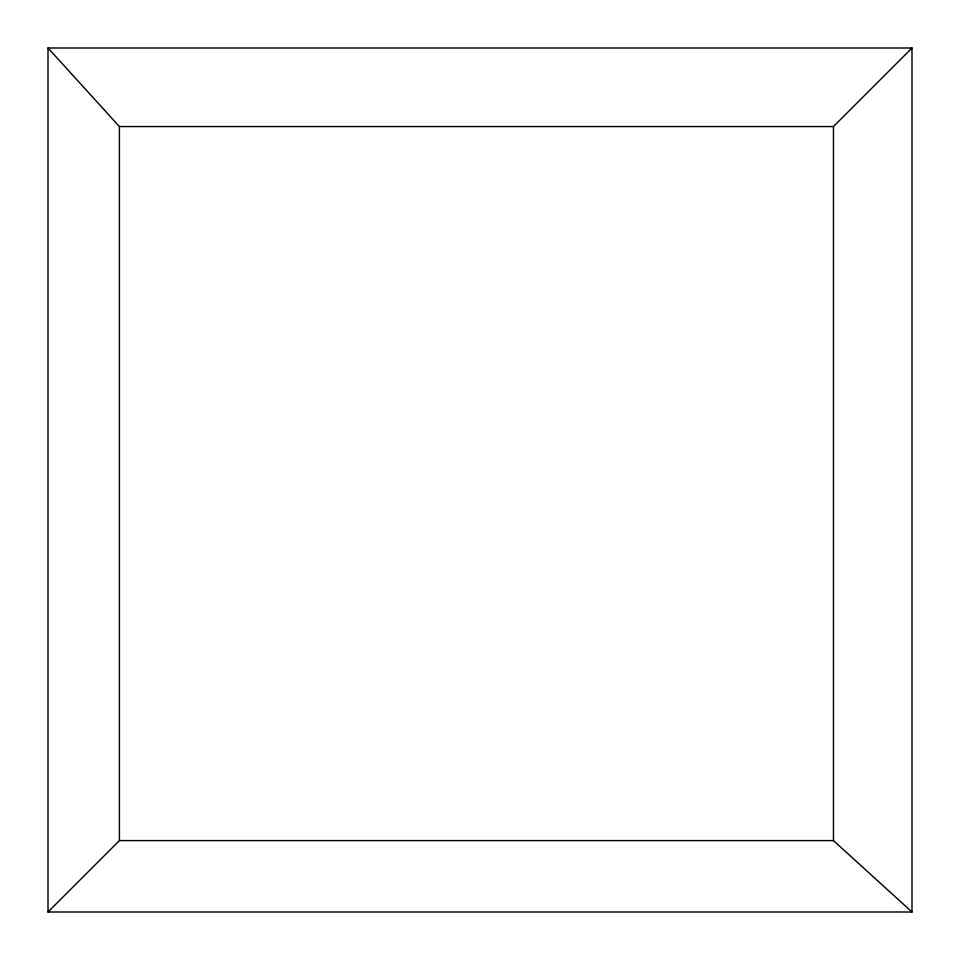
<?xml version="1.0" encoding="UTF-8"?>
<svg xmlns="http://www.w3.org/2000/svg" width="960" height="960" viewBox="0 0 960 960"><rect width="100%" height="100%" fill="white"/><g stroke="black" fill="none" stroke-linecap="round" stroke-linejoin="round"><path stroke-width="1.44" d="M48 912L119.4 840.6L119.4 126.54L48 48L912 48L912 912L48 912L48 48M119.4 126.54L833.46 126.54L912 48M119.4 840.6L833.46 840.6L912 912M833.46 126.54L833.46 840.6"/></g></svg>
